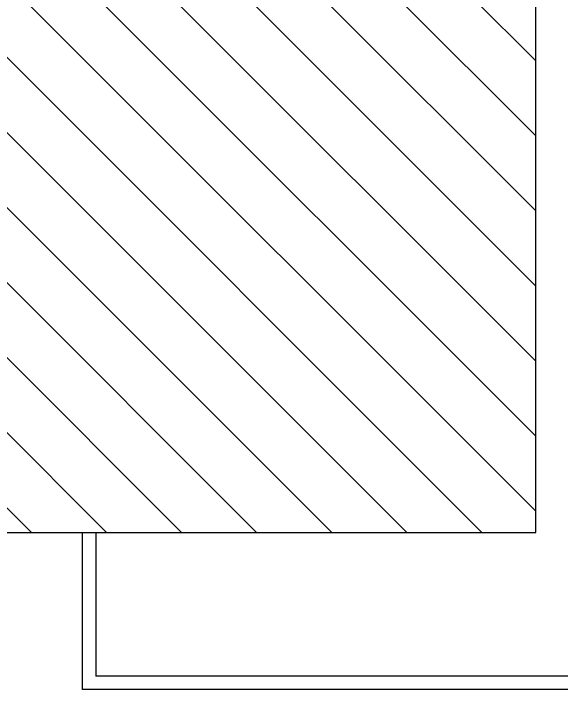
# Model space of a CAD drawing. Extents: x -30 to 1202, y 231 to 898.
# Drawn here: x 101.25 to 109.44, y 268.73 to 278.84 of the extents above; entities that cross this region are included whole.
import ezdxf

# ---------------------------------------------------------------- set-up
doc = ezdxf.new("R2010")
doc.units = 0
doc.header["$LTSCALE"] = 0.04
for name, color, linetype in [('PISOS', 1, 'CONTINUOUS'), ('PISOS1', 3, 'CONTINUOUS'), ('VISTA', 2, 'CONTINUOUS')]:
    doc.layers.add(name, color=color, linetype=linetype)

msp = doc.modelspace()

# ---------------------------------------------------------------- hatches: boundary and pattern name
at = {"layer": 'PISOS'}
h = msp.add_hatch(dxfattribs=at)
h.set_pattern_fill('ANSI31', color=256, scale=0.25, angle=90, style=0)
h.set_pattern_definition([(135, (233.1594, 233.73205), (-0.561266, -0.561266), [])])
h.paths.add_polyline_path([(62.579, 282.182), (62.579, 271.082), (109.059, 271.082), (109.059, 282.182)])
h.paths.add_polyline_path([(62.579, 293.282), (62.579, 282.182), (109.059, 282.182), (109.059, 293.282)])
h.paths.add_polyline_path([(56.209, 297.682), (54.409, 297.332), (54.409, 293.742), (56.209, 293.392), (62.959, 293.392), (64.759, 293.742), (64.759, 297.332), (62.959, 297.682)])
h.paths.add_polyline_path([(45.509, 317.782), (45.509, 309.432), (46.359, 309.432), (46.359, 304.332), (45.509, 304.332), (45.509, 297.782), (105.959, 297.782), (105.959, 304.332), (105.299, 304.332), (105.299, 309.432), (105.959, 309.432), (105.959, 317.782)])
h.paths.add_polyline_path([(55.559, 326.332), (53.559, 325.532), (53.559, 318.632), (55.559, 317.832), (65.559, 317.832), (67.559, 318.632), (67.559, 325.532), (65.559, 326.332)])
h.paths.add_polyline_path([(47.859, 374.532), (47.859, 370.132), (47.859, 326.382), (73.759, 326.382), (73.759, 374.532)])
h.paths.add_polyline_path([(55.359, 358.482), (55.359, 365.932), (66.259, 365.932), (66.259, 358.482)], flags=16)
h.paths.add_polyline_path([(73.809, 353.232), (73.809, 347.832), (84.909, 347.832), (84.909, 353.232)])
h.paths.add_polyline_path([(73.809, 358.632), (73.809, 353.232), (84.909, 353.232), (84.909, 358.632)])
h.paths.add_polyline_path([(73.809, 363.232), (73.809, 358.632), (84.909, 358.632), (84.909, 363.232)])
h.paths.add_polyline_path([(78.769, 347.832), (78.769, 345.432), (78.969, 345.432), (78.969, 345.323), (81.169, 345.323), (81.169, 345.432), (81.369, 345.432), (81.369, 347.832)])
h.paths.add_polyline_path([(84.959, 363.232), (84.959, 347.832), (105.959, 347.832), (105.959, 363.232)])

# ---------------------------------------------------------------- linework, layer by layer
at = {"layer": 'PISOS1'}
msp.add_lwpolyline([(62.579, 293.282), (62.579, 271.082), (109.059, 271.082), (109.059, 293.282)], close=True, dxfattribs=at)
at = {"layer": 'VISTA', "color": 1}
for p, q in [((102.279, 271.082), (102.279, 268.732)), ((102.479, 271.082), (102.479, 268.932))]:
    msp.add_line(p, q, dxfattribs=at)
at = {"layer": 'VISTA', "color": 1, "linetype": 'Continuous'}
for p, q in [((163.591, 268.932), (102.479, 268.932)), ((163.874, 268.732), (102.279, 268.732))]:
    msp.add_line(p, q, dxfattribs=at)

doc.saveas('drawing.dxf')
